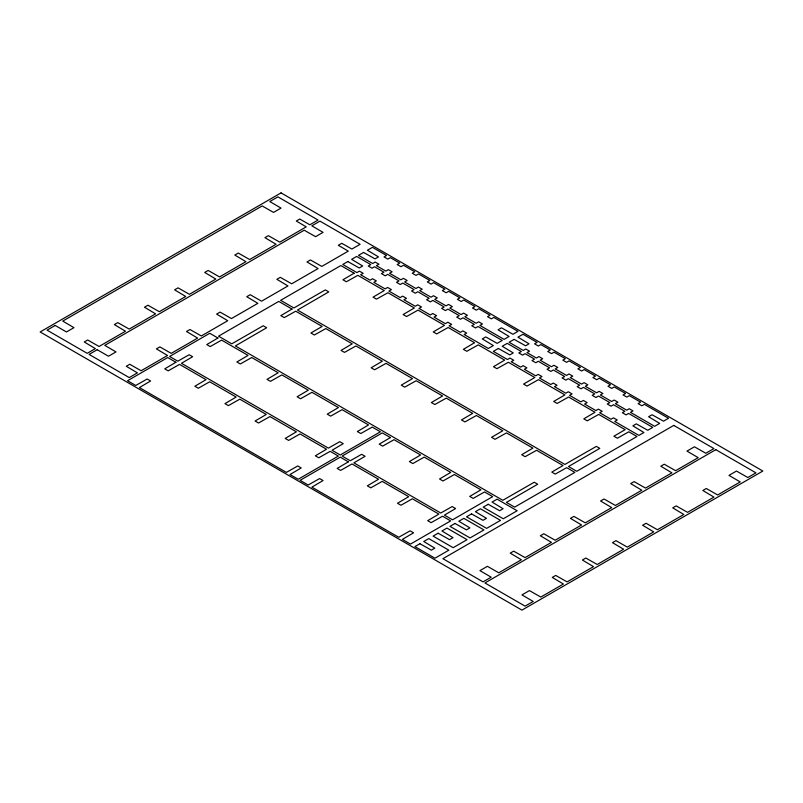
<?xml version="1.0" encoding="UTF-8"?>
<svg xmlns="http://www.w3.org/2000/svg" width="803" height="803" viewBox="0 0 803 803"><rect width="100%" height="100%" fill="white"/><g stroke="black" fill="none" stroke-linecap="round" stroke-linejoin="round"><path stroke-width="1.2" d="M175.907 362.273L164.725 368.858L168.168 370.845L179.561 364.391L206.03 379.668L194.848 386.253L198.291 388.24L209.683 381.776L236.152 397.053L224.96 403.638L228.403 405.625L239.806 399.171L266.265 414.448L255.083 421.023L258.526 423.02L269.928 416.556L296.387 431.833L285.206 438.418L288.648 440.405L300.051 433.951L326.51 449.228L315.328 455.803L318.771 457.79L330.163 451.336L338.354 456.064L298.204 479.25L290.013 474.523L301.205 467.938L297.762 465.951L286.36 472.405L139.411 387.568L150.603 380.983L147.16 378.996L135.757 385.46L127.567 380.732L167.717 357.546L175.907 362.273M217.934 338.013L206.752 344.587L210.195 346.575L221.598 340.121L248.057 355.398L236.875 361.982L240.318 363.97L251.72 357.516L278.179 372.793L266.998 379.367L270.44 381.355L281.843 374.901L308.302 390.178L297.12 396.762L300.563 398.75L311.955 392.296L338.424 407.573L327.233 414.147L330.675 416.135L342.078 409.681L368.537 424.958L357.355 431.542L360.798 433.53L372.201 427.076L380.391 431.803L340.241 454.98L332.051 450.252L343.232 443.668L339.789 441.68L328.387 448.134L181.448 363.297L192.63 356.723L189.187 354.735L177.784 361.189L169.604 356.462L209.754 333.285L217.934 338.013M348.351 461.835L337.17 468.42L340.613 470.407L352.015 463.953L378.524 479.261L367.342 485.845L370.785 487.833L382.188 481.368L408.707 496.676L397.515 503.26L400.958 505.248L412.361 498.793L438.88 514.101L427.688 520.685L431.131 522.673L442.533 516.209L450.654 520.896L410.504 544.083L402.383 539.395L413.565 532.811L410.122 530.823L398.73 537.277L311.865 487.13L323.047 480.545L319.604 478.558L308.201 485.022L300.091 480.335L340.241 457.148L348.351 461.835M390.388 437.575L379.207 444.149L382.65 446.137L394.042 439.683L420.561 454.99L409.379 461.574L412.822 463.562L424.215 457.108L450.734 472.415L439.552 478.989L442.995 480.977L454.398 474.523L480.907 489.83L469.725 496.415L473.168 498.402L484.57 491.948L492.681 496.635L452.531 519.812L444.42 515.125L455.602 508.54L452.159 506.552L440.757 513.017L353.892 462.859L365.084 456.285L361.641 454.297L350.238 460.751L342.118 456.064L382.268 432.887L390.388 437.575M292.021 309.065L280.809 315.629L284.252 317.617L295.725 311.203L322.133 326.45L310.922 333.014L314.364 335.002L325.837 328.588L352.236 343.835L341.034 350.399L344.477 352.387L355.95 345.973L382.348 361.22L371.147 367.784L374.589 369.771L386.062 363.357L412.461 378.604L401.249 385.169L404.692 387.156L416.165 380.742L442.573 395.989L431.362 402.554L434.804 404.541L446.277 398.127L472.686 413.374L461.474 419.939L464.917 421.926L476.39 415.512L502.788 430.749L491.587 437.324L495.029 439.311L506.502 432.897L532.901 448.134L521.699 454.709L525.142 456.696L536.615 450.282L563.013 465.519L551.812 472.094L555.254 474.081L566.717 467.667L574.868 472.365L514.643 507.135L506.412 502.387L537.689 484.219L534.246 482.232L502.798 500.299L235.379 345.912L266.666 327.744L263.223 325.757L231.766 343.825L218.536 336.176L278.761 301.406L292.021 309.065M354.123 273.211L342.921 279.775L346.364 281.763L357.837 275.349L384.236 290.596L373.034 297.16L376.477 299.148L387.939 292.734L414.348 307.971L403.136 314.545L406.579 316.533L418.052 310.119L444.46 325.356L433.249 331.93L436.691 333.918L448.164 327.504L474.563 342.74L463.361 349.315L466.804 351.302L478.277 344.889L504.675 360.125L493.474 366.7L496.916 368.687L508.389 362.273L534.788 377.51L523.586 384.085L527.029 386.072L538.502 379.648L564.9 394.895L553.689 401.47L557.131 403.457L568.604 397.033L595.013 412.28L583.801 418.845L587.244 420.842L598.717 414.418L625.125 429.665L613.914 436.23L617.356 438.217L628.829 431.803L636.97 436.511L576.745 471.281L568.514 466.523L599.801 448.365L596.358 446.378L564.9 464.435L297.491 310.048L328.768 291.89L325.325 289.903L293.878 307.961L280.638 300.322L340.863 265.552L354.123 273.211M281.05 192.881L40.15 331.96L521.95 610.119L762.85 471.04L281.05 192.881M55.166 325.466L47.056 330.143L87.206 353.33L95.366 348.612L84.255 341.988L87.698 340L99.07 346.474L125.479 331.227L114.367 324.603L117.81 322.615L129.193 329.089L155.591 313.843L144.48 307.218L147.923 305.23L159.305 311.705L185.714 296.458L174.602 289.833L178.045 287.845L189.418 294.31L215.826 279.063L204.715 272.438L208.158 270.45L219.54 276.925L245.939 261.678L234.827 255.053L238.27 253.065L249.653 259.54L276.061 244.293L264.95 237.668L268.393 235.68L279.765 242.155L306.234 226.868L296.287 221.026L299.73 219.038L309.848 224.78L318.068 220.042L277.918 196.865L269.798 201.543L281.03 208.097L273.542 212.424L262.19 205.939L62.734 321.09L73.956 327.654L66.478 331.97L55.166 325.466M97.203 349.727L89.083 354.414L129.233 377.591L137.393 372.883L126.282 366.258L129.725 364.271L141.107 370.745L167.516 355.498L156.404 348.873L159.847 346.886L171.22 353.35L197.628 338.103L186.517 331.488L189.96 329.501L201.332 335.965L227.741 320.718L216.629 314.093L220.072 312.106L231.455 318.58L257.863 303.333L246.752 296.709L250.195 294.721L261.567 301.195L287.976 285.948L276.864 279.324L280.307 277.336L291.68 283.8L318.088 268.563L306.977 261.939L310.42 259.951L321.802 266.415L348.271 251.138L338.314 245.286L341.757 243.299L351.885 249.05L360.095 244.313L319.945 221.126L311.825 225.814L323.057 232.368L315.579 236.684L304.227 230.21L104.771 345.36L115.993 351.925L108.505 356.241L97.203 349.727M347.799 261.547L342.781 264.448L356.893 272.598L359.403 271.143L363.167 273.321L360.657 274.767L370.073 280.197L372.582 278.751L376.346 280.93L373.837 282.375L385.129 288.889L387.638 287.444L391.402 289.622L388.893 291.067L400.185 297.582L402.694 296.136L406.459 298.314L403.949 299.76L415.231 306.274L417.741 304.819L421.505 306.997L418.995 308.442L430.288 314.967L432.797 313.511L436.561 315.689L434.052 317.135L445.344 323.659L447.853 322.204L451.617 324.382L449.108 325.827L460.4 332.352L462.909 330.896L466.673 333.074L464.164 334.52L488.324 348.472L493.343 345.581L482.302 338.916L485.745 336.929L497.187 343.363L502.206 340.462L478.046 326.51L475.537 327.955L471.773 325.787L474.282 324.332L462.99 317.817L460.48 319.263L456.716 317.095L459.226 315.639L447.933 309.125L445.424 310.57L441.66 308.402L444.169 306.947L432.877 300.432L430.368 301.878L426.604 299.71L429.113 298.254L417.831 291.75L415.322 293.195L411.558 291.017L414.067 289.572L402.775 283.058L400.265 284.503L396.501 282.325L399.011 280.879L387.719 274.355L385.209 275.81L381.445 273.632L383.954 272.187L374.539 266.757L372.03 268.202L368.266 266.034L370.775 264.578L356.662 256.428L351.644 259.329L362.685 265.994L359.242 267.981L347.799 261.547M363.558 252.443L358.539 255.344L372.662 263.494L375.172 262.049L378.936 264.217L376.426 265.663L385.831 271.103L388.341 269.647L392.105 271.826L389.596 273.271L400.888 279.795L403.397 278.34L407.161 280.518L404.652 281.963L415.944 288.488L418.453 287.032L422.217 289.21L419.708 290.656L430.99 297.17L433.5 295.725L437.264 297.893L434.754 299.348L446.046 305.863L448.556 304.417L452.32 306.585L449.81 308.041L461.103 314.555L463.612 313.11L467.376 315.278L464.867 316.733L476.159 323.248L478.668 321.802L482.432 323.97L479.923 325.426L504.083 339.378L509.102 336.477L498.061 329.812L501.504 327.825L512.946 334.259L517.965 331.358L493.805 317.406L491.295 318.861L487.531 316.683L490.041 315.238L478.749 308.713L476.239 310.169L472.475 307.991L474.985 306.545L463.692 300.021L461.183 301.476L457.419 299.298L459.928 297.853L448.636 291.328L446.127 292.784L442.363 290.606L444.872 289.16L433.59 282.646L431.081 284.091L427.316 281.923L429.826 280.468L418.534 273.953L416.024 275.399L412.26 273.231L414.77 271.775L403.477 265.261L400.968 266.706L397.204 264.538L399.713 263.083L390.308 257.653L387.799 259.098L384.035 256.93L386.544 255.484L372.421 247.334L367.403 250.225L378.454 256.89L375.011 258.877L363.558 252.443M498.362 348.472L493.343 351.373L507.456 359.523L509.965 358.068L513.729 360.246L511.22 361.691L520.635 367.132L523.144 365.676L526.909 367.854L524.399 369.3L535.691 375.824L538.201 374.369L541.965 376.547L539.455 377.992L550.748 384.517L553.257 383.061L557.021 385.239L554.512 386.685L565.794 393.199L568.303 391.754L572.067 393.922L569.558 395.367L580.85 401.891L583.359 400.446L587.123 402.614L584.614 404.06L595.906 410.584L598.416 409.139L602.18 411.307L599.67 412.752L610.963 419.276L613.472 417.831L617.236 419.999L614.727 421.445L638.887 435.397L643.906 432.506L632.864 425.841L636.307 423.854L647.75 430.288L652.769 427.387L628.608 413.435L626.099 414.88L622.335 412.712L624.844 411.266L613.552 404.742L611.043 406.188L607.279 404.019L609.788 402.574L598.496 396.05L595.987 397.495L592.223 395.327L594.732 393.882L583.44 387.357L580.93 388.803L577.166 386.634L579.676 385.189L568.394 378.675L565.884 380.12L562.12 377.952L564.629 376.497L553.337 369.982L550.828 371.428L547.064 369.26L549.573 367.804L538.281 361.29L535.772 362.735L532.008 360.567L534.517 359.112L525.102 353.681L522.592 355.127L518.828 352.959L521.338 351.503L507.225 343.363L502.206 346.254L513.247 352.918L509.805 354.906L498.362 348.472M514.121 339.378L509.102 342.269L523.225 350.419L525.734 348.974L529.498 351.142L526.989 352.597L536.394 358.028L538.903 356.582L542.667 358.75L540.158 360.196L551.45 366.72L553.96 365.275L557.724 367.443L555.214 368.888L566.506 375.413L569.016 373.967L572.78 376.135L570.271 377.581L581.553 384.095L584.062 382.65L587.826 384.818L585.317 386.273L596.609 392.787L599.118 391.342L602.882 393.51L600.373 394.966L611.665 401.48L614.175 400.035L617.939 402.203L615.429 403.658L626.721 410.172L629.231 408.727L632.995 410.905L630.485 412.351L654.646 426.303L659.664 423.402L648.623 416.737L652.066 414.749L663.509 421.184L668.528 418.283L644.367 404.331L641.858 405.786L638.094 403.608L640.603 402.162L629.311 395.638L626.802 397.094L623.038 394.915L625.547 393.47L614.255 386.946L611.745 388.401L607.981 386.223L610.491 384.778L599.199 378.253L596.689 379.709L592.925 377.53L595.435 376.085L584.152 369.571L581.643 371.016L577.879 368.848L580.388 367.403L569.096 360.878L566.587 362.324L562.823 360.156L565.332 358.71L554.04 352.186L551.531 353.631L547.766 351.463L550.276 350.018L540.871 344.577L538.361 346.033L534.597 343.855L537.107 342.409L522.984 334.259L517.965 337.16L529.016 343.814L525.574 345.802L514.121 339.378M419.909 543.721L414.89 546.612L434.965 558.205L448.847 550.196L428.772 538.602L423.753 541.493L434.794 548.158L431.352 550.145L419.909 543.721M438.107 533.212L433.088 536.113L453.163 547.696L467.045 539.686L446.97 528.093L441.951 530.994L452.992 537.659L449.55 539.646L438.107 533.212M455 523.456L449.981 526.356L470.056 537.94L483.938 529.93L463.863 518.336L458.844 521.237L469.885 527.902L466.443 529.89L455 523.456M471.562 513.9L466.543 516.791L486.618 528.384L500.5 520.374L480.425 508.781L475.406 511.682L486.447 518.336L483.004 520.324L471.562 513.9M488.214 504.284L483.195 507.185L503.27 518.768L517.152 510.758L497.077 499.165L492.058 502.066L503.1 508.731L499.657 510.718L488.214 504.284M673.767 425.409L442.905 558.687L483.055 581.874L491.165 577.186L479.933 570.632L487.411 566.316L498.773 572.8L521.348 559.761L510.236 553.137L513.679 551.149L525.062 557.623L551.46 542.376L540.349 535.752L543.792 533.764L555.174 540.238L581.573 524.991L570.461 518.367L573.904 516.379L585.287 522.853L611.685 507.606L600.574 500.982L604.017 498.994L615.399 505.468L641.798 490.221L630.686 483.597L634.129 481.609L645.512 488.083L671.91 472.837L660.799 466.212L664.242 464.224L675.624 470.699L698.198 457.66L686.966 451.105L694.444 446.789L705.797 453.273L713.917 448.586L673.767 425.409M715.794 449.67L484.932 582.958L525.082 606.135L533.192 601.457L521.97 594.903L529.448 590.586L540.8 597.071L563.385 584.032L552.273 577.407L555.716 575.42L567.089 581.884L593.497 566.647L582.386 560.022L585.829 558.035L597.201 564.499L623.61 549.262L612.498 542.637L615.941 540.65L627.314 547.114L653.722 531.877L642.611 525.252L646.054 523.265L657.426 529.729L683.835 514.492L672.723 507.867L676.166 505.88L687.539 512.344L713.947 497.107L702.836 490.482L706.279 488.495L717.651 494.959L740.225 481.93L728.994 475.376L736.481 471.05L747.834 477.534L755.944 472.857L715.794 449.67"/></g></svg>
